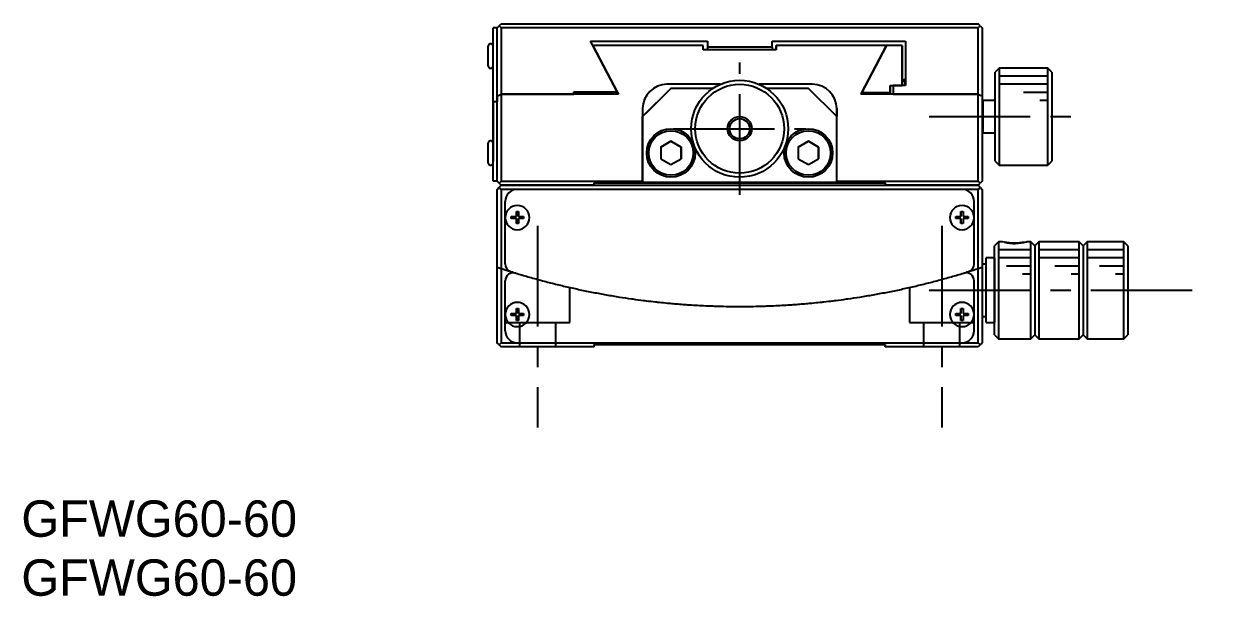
# Model space of a CAD drawing. Extents: x 80 to 393, y -8 to 241.
# Drawn here: x 87.9 to 234.9, y -7.9 to 63 of the extents above; entities that cross this region are included whole.
import ezdxf

# ---------------------------------------------------------------- set-up
doc = ezdxf.new("R2010")
doc.units = 0
doc.header["$LTSCALE"] = 10
doc.linetypes.add('CENTER', pattern=[2, 1.25, -0.25, 0.25, -0.25])
doc.linetypes.add('DASHED', pattern=[3.5, 2, -1.5])
doc.layers.get('0').update_dxf_attribs({"linetype": 'CONTINUOUS'})
doc.layers.add('CENTER', color=1, linetype='CENTER')
doc.styles.get("Standard").update_dxf_attribs({"font": 'FGP教科書体NT-M'})

msp = doc.modelspace()

# ---------------------------------------------------------------- linework, layer by layer
at = {"color": 7, "linetype": 'CONTINUOUS'}
for p, q in [((146.49967, 62.49332), (145.99967, 62.49332)), ((145.99967, 60.99332), (145.99967, 62.49332)), ((146.49967, 62.49332), (146.74967, 62.74332)), ((146.49967, 54.038625), (146.49967, 62.49332)), ((146.74967, 62.74332), (146.99967, 62.99332)), ((146.74967, 62.74332), (146.99967, 62.49332)), ((146.99967, 62.99332), (205.99967, 62.99332)), ((146.99967, 62.49332), (146.99967, 54.254685)), ((205.99967, 62.49332), (146.99967, 62.49332)), ((206.24967, 62.74332), (205.99967, 62.99332)), ((205.99967, 62.49332), (206.24967, 62.74332)), ((205.99967, 54.254685), (205.99967, 62.49332)), ((206.24967, 62.74332), (206.49967, 62.49332)), ((206.49967, 62.49332), (206.49967, 54.038625)), ((145.74967, 60.49332), (145.64967, 60.49332)), ((145.99967, 59.79332), (145.99967, 60.99332)), ((158.035569, 60.856375), (172.49967, 60.856375)), ((158.278059, 60.390306), (158.035569, 60.856375)), ((158.324729, 60.300683), (158.278059, 60.390306)), ((158.324244, 60.301614), (160.098237, 56.911635)), ((171.99967, 60.301614), (158.324244, 60.301614)), ((160.098237, 56.911635), (158.324729, 60.300683)), ((171.99967, 59.747767), (171.99967, 60.301614)), ((172.49967, 60.856375), (172.49967, 60.135365)), ((180.49967, 60.856375), (196.99967, 60.856375)), ((180.49967, 60.135365), (180.49967, 60.856375)), ((180.99967, 60.301614), (180.99967, 59.747767)), ((194.675097, 60.301614), (180.99967, 60.301614)), ((180.99967, 59.747767), (180.99967, 60.301614)), ((191.568385, 54.384563), (194.675097, 60.301614)), ((194.675097, 60.301614), (191.61514, 54.472958)), ((196.615097, 60.301614), (194.675097, 60.301614)), ((196.615097, 55.347182), (196.615097, 60.301614)), ((196.615097, 60.301614), (196.615097, 55.814547)), ((196.99967, 60.856375), (196.99967, 55.347182)), ((145.39967, 57.74332), (145.39967, 60.24332)), ((145.39967, 59.11832), (145.39967, 59.74332)), ((145.39967, 58.86832), (145.39967, 59.11832)), ((145.39967, 58.24332), (145.39967, 58.86832)), ((145.99967, 58.19332), (145.99967, 59.79332)), ((180.99967, 59.747767), (171.99967, 59.747767)), ((172.49967, 60.135365), (180.49967, 60.135365)), ((172.49967, 60.135365), (172.49967, 59.747767)), ((180.49967, 60.135365), (180.49967, 59.747767)), ((145.64967, 57.49332), (145.74967, 57.49332)), ((145.99967, 54.495145), (145.99967, 58.19332)), ((208.615097, 57.49332), (208.115097, 56.99332)), ((208.615097, 57.49332), (208.615097, 45.49332)), ((214.615097, 57.49332), (208.615097, 57.49332)), ((214.615097, 45.49332), (214.615097, 57.49332)), ((215.115097, 56.99332), (214.615097, 57.49332)), ((160.098237, 56.911635), (161.33385, 54.56817)), ((161.326465, 54.582137), (160.098237, 56.911635)), ((196.615097, 55.814547), (196.615097, 55.86332)), ((196.615097, 55.347182), (196.615097, 55.86332)), ((196.66387, 55.86332), (196.615097, 55.814547)), ((196.91387, 56.11332), (196.66387, 55.86332)), ((196.91387, 55.347182), (196.91387, 56.11332)), ((196.999651, 56.11332), (196.91387, 56.11332)), ((208.115097, 45.99332), (208.115097, 56.99332)), ((215.115097, 56.99332), (215.115097, 45.99332)), ((145.99967, 53.569494), (145.99967, 54.495145)), ((155.99967, 54.582137), (161.326465, 54.582137)), ((155.99967, 54.254685), (155.99967, 54.582137)), ((161.326465, 54.582137), (161.326465, 54.254685)), ((161.33385, 54.56817), (161.370483, 54.498895)), ((161.370483, 54.498895), (161.49967, 54.254685)), ((167.99967, 54.99332), (164.49967, 51.49332)), ((164.99967, 51.99332), (167.99967, 54.99332)), ((174.101754, 55.49332), (167.49967, 55.49332)), ((173.183045, 54.99332), (167.99967, 54.99332)), ((185.49967, 55.49332), (178.897586, 55.49332)), ((184.99967, 54.99332), (179.816295, 54.99332)), ((188.49967, 51.49332), (184.99967, 54.99332)), ((191.61514, 54.472958), (195.115097, 54.472958)), ((191.61514, 54.472958), (191.61514, 54.254685)), ((195.115097, 55.347182), (195.49967, 55.347182)), ((195.115097, 54.472958), (195.115097, 55.347182)), ((195.115097, 55.347182), (195.115097, 54.254685)), ((195.115097, 54.472958), (195.115097, 54.254685)), ((195.49967, 55.347182), (196.615097, 55.347182)), ((195.49967, 55.347182), (195.49967, 54.254685)), ((196.615097, 55.347182), (195.49967, 55.347182)), ((196.99967, 55.347182), (196.615097, 55.347182)), ((145.99967, 53.339233), (145.99967, 53.569494)), ((145.99967, 52.339233), (145.99967, 53.339233)), ((145.99967, 53.268892), (145.99967, 53.339233)), ((146.49967, 53.339233), (145.99967, 53.339233)), ((145.99967, 53.268892), (145.99967, 48.916695)), ((146.49967, 43.49332), (146.49967, 54.038625)), ((146.49967, 54.038625), (146.49967, 53.339233)), ((155.99967, 54.254685), (146.99967, 54.254685)), ((146.99967, 54.254685), (146.99967, 43.49332)), ((146.99967, 54.254685), (155.99967, 54.254685)), ((161.49967, 54.254685), (155.99967, 54.254685)), ((191.49967, 54.254685), (191.568385, 54.384563)), ((195.49967, 54.254685), (191.49967, 54.254685)), ((205.99967, 54.254685), (195.49967, 54.254685)), ((195.49967, 54.254685), (205.99967, 54.254685)), ((205.99967, 43.49332), (205.99967, 54.254685)), ((206.49967, 54.038625), (206.49967, 43.49332)), ((206.615097, 53.49332), (206.499689, 53.49332)), ((206.615097, 53.49332), (206.610097, 53.49332)), ((206.615097, 49.493315), (206.615097, 53.493325)), ((206.620097, 53.49332), (206.615097, 53.49332)), ((208.115097, 53.49332), (206.615097, 53.49332)), ((145.99967, 44.99332), (145.99967, 52.339233)), ((164.49967, 52.49332), (164.49967, 51.49332)), ((164.99967, 51.99332), (164.49967, 51.49332)), ((164.49967, 43.49332), (164.49967, 51.49332)), ((164.49967, 51.49332), (164.49967, 43.49332)), ((188.49967, 51.49332), (188.49967, 52.49332)), ((188.49967, 52.49332), (188.49967, 51.49332)), ((188.49967, 43.49332), (188.49967, 51.49332)), ((188.49967, 43.49332), (188.49967, 51.49332)), ((145.99967, 48.916695), (145.99967, 48.741546)), ((145.99967, 48.741546), (145.99967, 48.584718)), ((145.99967, 48.584718), (145.99967, 48.446248)), ((206.499689, 49.49332), (206.615097, 49.49332)), ((206.610097, 49.49332), (206.615097, 49.49332)), ((206.615097, 49.49332), (206.620097, 49.49332)), ((206.615097, 49.49332), (208.115097, 49.49332)), ((145.39967, 45.74332), (145.39967, 48.24332)), ((145.39967, 47.11832), (145.39967, 47.74332)), ((145.39967, 46.86832), (145.39967, 47.11832)), ((145.74967, 48.49332), (145.64967, 48.49332)), ((145.99967, 48.446248), (145.99967, 48.326173)), ((145.99967, 48.326173), (145.99967, 48.22452)), ((145.99967, 48.22452), (145.99967, 48.141315)), ((145.99967, 48.141315), (145.99967, 48.07658)), ((145.99967, 48.07658), (145.99967, 48.030328)), ((145.99967, 48.04332), (145.99967, 47.99332)), ((145.99967, 48.04332), (145.99967, 45.94332)), ((145.99967, 48.030328), (145.99967, 48.002573)), ((167.99967, 48.436696), (166.74967, 47.715008)), ((166.74967, 47.715008), (167.99967, 48.436696)), ((166.74967, 47.715008), (166.74967, 46.271632)), ((169.24967, 47.715008), (167.99967, 48.436696)), ((167.99967, 48.436696), (169.24967, 47.715008)), ((169.24967, 46.271632), (169.24967, 47.715008)), ((169.24967, 47.715008), (169.24967, 46.271632)), ((184.99967, 48.436696), (183.74967, 47.715008)), ((183.74967, 47.715008), (184.99967, 48.436696)), ((183.74967, 47.715008), (183.74967, 46.271632)), ((186.24967, 47.715008), (184.99967, 48.436696)), ((184.99967, 48.436696), (186.24967, 47.715008)), ((186.24967, 46.271632), (186.24967, 47.715008)), ((186.24967, 47.715008), (186.24967, 46.271632)), ((145.39967, 46.24332), (145.39967, 46.86832)), ((145.99967, 45.99332), (145.99967, 45.94332)), ((145.99967, 45.99332), (145.99967, 45.94332)), ((145.99967, 45.99332), (145.99967, 45.94332)), ((145.99967, 44.99332), (145.99967, 45.74332)), ((166.74967, 46.271632), (167.99967, 45.549944)), ((167.99967, 45.549944), (169.24967, 46.271632)), ((183.74967, 46.271632), (184.99967, 45.549944)), ((184.99967, 45.549944), (186.24967, 46.271632)), ((208.115097, 45.99332), (208.615097, 45.49332)), ((214.615097, 45.49332), (215.115097, 45.99332)), ((145.64967, 45.49332), (145.74967, 45.49332)), ((145.99967, 43.49332), (145.99967, 44.99332)), ((145.99967, 43.49332), (145.99967, 44.99332)), ((208.615097, 45.49332), (214.615097, 45.49332)), ((146.49967, 43.49332), (145.99967, 43.49332)), ((146.74967, 43.24332), (146.49967, 43.49332)), ((146.49967, 43.49332), (146.74967, 43.24332)), ((146.49967, 42.49332), (146.74967, 42.74332)), ((146.69967, 43.29332), (146.99967, 42.99332)), ((146.99967, 42.99332), (146.69967, 43.29332)), ((146.99967, 43.49332), (146.74967, 43.24332)), ((146.74967, 43.24332), (146.99967, 42.99332)), ((146.74967, 43.24332), (146.99967, 42.99332)), ((146.99967, 42.99332), (146.74967, 42.74332)), ((146.74967, 42.74332), (146.99967, 42.49332)), ((146.99967, 43.49332), (164.49967, 43.49332)), ((158.49967, 42.99332), (146.99967, 42.99332)), ((146.99967, 42.99332), (158.49967, 42.99332)), ((158.49967, 43.29332), (164.49967, 43.29332)), ((158.49967, 42.99332), (158.49967, 43.29332)), ((158.49967, 42.99332), (194.49967, 42.99332)), ((164.49967, 43.39332), (164.49967, 43.49332)), ((164.49967, 43.39332), (188.49967, 43.39332)), ((164.49967, 43.39332), (164.49967, 43.29332)), ((164.49967, 43.29332), (188.49967, 43.29332)), ((188.49967, 43.39332), (188.49967, 43.49332)), ((188.49967, 43.49332), (205.99967, 43.49332)), ((188.49967, 43.39332), (188.49967, 43.29332)), ((188.49967, 43.29332), (188.49967, 43.39332)), ((188.49967, 43.29332), (194.49967, 43.29332)), ((194.49967, 43.29332), (194.49967, 42.99332)), ((194.49967, 43.29332), (194.49967, 42.99332)), ((205.99967, 42.99332), (194.49967, 42.99332)), ((194.49967, 42.99332), (205.99967, 42.99332)), ((206.24967, 43.24332), (205.99967, 43.49332)), ((205.99967, 42.99332), (206.24967, 43.24332)), ((206.24967, 42.74332), (205.99967, 42.99332)), ((205.99967, 42.49332), (206.24967, 42.74332)), ((206.49967, 43.49332), (206.24967, 43.24332)), ((206.24967, 42.74332), (206.49967, 42.49332)), ((146.49967, 32.854538), (146.49967, 42.49332)), ((146.99967, 42.49332), (146.99967, 32.689666)), ((148.99967, 42.49332), (146.99967, 42.49332)), ((203.99967, 42.49332), (148.99967, 42.49332)), ((205.99967, 42.49332), (203.99967, 42.49332)), ((205.99967, 32.689666), (205.99967, 42.49332)), ((206.49967, 42.49332), (206.49967, 32.854538)), ((147.49967, 38.99332), (147.49967, 40.99332)), ((148.87467, 39.74332), (149.12467, 39.74332)), ((148.87467, 39.11832), (148.87467, 39.74332)), ((148.87467, 39.74332), (148.87467, 39.11832)), ((149.12467, 39.74332), (149.12467, 39.11832)), ((203.87467, 39.74332), (204.12467, 39.74332)), ((203.87467, 39.11832), (203.87467, 39.74332)), ((203.87467, 39.74332), (203.87467, 39.11832)), ((204.12467, 39.74332), (204.12467, 39.11832)), ((205.49967, 38.99332), (205.49967, 40.99332)), ((147.49967, 33.260383), (147.49967, 38.99332)), ((148.24967, 39.11832), (148.87467, 39.11832)), ((148.24967, 38.86832), (148.24967, 39.11832)), ((148.24967, 39.11832), (148.24967, 38.86832)), ((148.87467, 38.86832), (148.24967, 38.86832)), ((148.87467, 38.24332), (148.87467, 38.86832)), ((148.87467, 38.86832), (148.87467, 38.24332)), ((149.12467, 38.24332), (148.87467, 38.24332)), ((149.12467, 39.11832), (149.74967, 39.11832)), ((149.74967, 38.86832), (149.12467, 38.86832)), ((149.12467, 38.86832), (149.12467, 38.24332)), ((149.74967, 39.11832), (149.74967, 38.86832)), ((203.24967, 39.11832), (203.87467, 39.11832)), ((203.24967, 38.86832), (203.24967, 39.11832)), ((203.24967, 39.11832), (203.24967, 38.86832)), ((203.87467, 38.86832), (203.24967, 38.86832)), ((203.87467, 38.24332), (203.87467, 38.86832)), ((203.87467, 38.86832), (203.87467, 38.24332)), ((204.12467, 38.24332), (203.87467, 38.24332)), ((204.12467, 39.11832), (204.74967, 39.11832)), ((204.74967, 38.86832), (204.12467, 38.86832)), ((204.12467, 38.86832), (204.12467, 38.24332)), ((204.74967, 39.11832), (204.74967, 38.86832)), ((205.49967, 33.260383), (205.49967, 38.99332)), ((208.49967, 35.99332), (207.99967, 35.49332)), ((207.99967, 24.49332), (207.99967, 35.49332)), ((207.99967, 33.99332), (207.99967, 35.49332)), ((208.999675, 35.99332), (208.49967, 35.99332)), ((208.49967, 35.99332), (208.49967, 23.99332)), ((212.49967, 35.99332), (211.999665, 35.99332)), ((212.99967, 35.49332), (212.49967, 35.99332)), ((212.49967, 23.99332), (212.49967, 35.99332)), ((213.49967, 35.99332), (212.99967, 35.49332)), ((212.99967, 35.49332), (212.99967, 24.49332)), ((218.49967, 35.99332), (213.49967, 35.99332)), ((213.49967, 35.99332), (213.49967, 23.99332)), ((218.99967, 35.49332), (218.49967, 35.99332)), ((218.49967, 23.99332), (218.49967, 35.99332)), ((219.49967, 35.99332), (218.99967, 35.49332)), ((218.99967, 35.49332), (218.99967, 24.49332)), ((223.99967, 35.99332), (219.49967, 35.99332)), ((219.49967, 35.99332), (219.49967, 23.99332)), ((224.49967, 35.49332), (223.99967, 35.99332)), ((223.99967, 23.99332), (223.99967, 35.99332)), ((224.49967, 35.49332), (224.49967, 24.49332)), ((206.99967, 25.99332), (206.99967, 33.99332)), ((206.99967, 33.24332), (206.99967, 33.99332)), ((207.99967, 33.99332), (206.99967, 33.99332)), ((207.99967, 31.99332), (207.99967, 33.99332)), ((207.99967, 33.99332), (207.99967, 25.99332)), ((146.49967, 23.49332), (146.49967, 32.854538)), ((146.49967, 32.49332), (146.49967, 32.854538)), ((146.49967, 31.49332), (146.49967, 32.49332)), ((146.99967, 32.689666), (146.99967, 23.49332)), ((205.99967, 23.49332), (205.99967, 32.689666)), ((206.99967, 33.24332), (206.49967, 33.24332)), ((206.49967, 32.854538), (206.49967, 23.49332)), ((146.49967, 23.49332), (146.49967, 31.49332)), ((147.49967, 26.99332), (147.49967, 31.167398)), ((147.49967, 26.99332), (147.49967, 31.167398)), ((205.49967, 26.99332), (205.49967, 31.167398)), ((207.99967, 25.99332), (207.99967, 27.99332)), ((147.49967, 24.99332), (147.49967, 26.99332)), ((147.49967, 24.99332), (147.49967, 26.99332)), ((148.24967, 27.11832), (148.87467, 27.11832)), ((148.24967, 26.86832), (148.24967, 27.11832)), ((148.24967, 27.11832), (148.24967, 26.86832)), ((148.87467, 26.86832), (148.24967, 26.86832)), ((148.87467, 27.74332), (149.12467, 27.74332)), ((148.87467, 27.11832), (148.87467, 27.74332)), ((148.87467, 27.74332), (148.87467, 27.11832)), ((148.87467, 26.24332), (148.87467, 26.86832)), ((148.87467, 26.86832), (148.87467, 26.24332)), ((149.12467, 27.74332), (149.12467, 27.11832)), ((149.12467, 27.11832), (149.74967, 27.11832)), ((149.74967, 26.86832), (149.12467, 26.86832)), ((149.12467, 26.86832), (149.12467, 26.24332)), ((149.74967, 27.11832), (149.74967, 26.86832)), ((203.24967, 27.11832), (203.87467, 27.11832)), ((203.24967, 26.86832), (203.24967, 27.11832)), ((203.24967, 27.11832), (203.24967, 26.86832)), ((203.87467, 26.86832), (203.24967, 26.86832)), ((203.87467, 27.74332), (204.12467, 27.74332)), ((203.87467, 27.11832), (203.87467, 27.74332)), ((203.87467, 27.74332), (203.87467, 27.11832)), ((203.87467, 26.24332), (203.87467, 26.86832)), ((203.87467, 26.86832), (203.87467, 26.24332)), ((204.12467, 27.74332), (204.12467, 27.11832)), ((204.12467, 27.11832), (204.74967, 27.11832)), ((204.74967, 26.86832), (204.12467, 26.86832)), ((204.12467, 26.86832), (204.12467, 26.24332)), ((204.74967, 27.11832), (204.74967, 26.86832)), ((205.49967, 24.99332), (205.49967, 26.99332)), ((206.49967, 26.74332), (206.99967, 26.74332)), ((206.99967, 25.99332), (206.99967, 26.74332)), ((149.12467, 26.24332), (148.87467, 26.24332)), ((204.12467, 26.24332), (203.87467, 26.24332)), ((206.99967, 25.99332), (207.99967, 25.99332)), ((207.99967, 24.49332), (207.99967, 25.99332)), ((207.99967, 24.49332), (208.49967, 23.99332)), ((208.49967, 23.99332), (212.49967, 23.99332)), ((212.49967, 23.99332), (212.99967, 24.49332)), ((212.99967, 24.49332), (213.49967, 23.99332)), ((213.49967, 23.99332), (218.49967, 23.99332)), ((218.49967, 23.99332), (218.99967, 24.49332)), ((218.99967, 24.49332), (219.49967, 23.99332)), ((219.49967, 23.99332), (223.99967, 23.99332)), ((223.99967, 23.99332), (224.49967, 24.49332)), ((146.49967, 23.39332), (146.49967, 23.49332)), ((146.74967, 23.24332), (146.49967, 23.49332)), ((146.59967, 23.39332), (146.49967, 23.49332)), ((146.59967, 23.39332), (146.49967, 23.39332)), ((146.69967, 23.29332), (146.59967, 23.39332)), ((146.69967, 23.29332), (146.99967, 22.99332)), ((146.99967, 23.49332), (146.74967, 23.24332)), ((146.74967, 23.24332), (146.99967, 22.99332)), ((146.99967, 23.49332), (148.99967, 23.49332)), ((158.49967, 22.99332), (146.99967, 22.99332)), ((148.99967, 23.49332), (203.99967, 23.49332)), ((158.49967, 23.29332), (194.49967, 23.29332)), ((158.49967, 22.99332), (158.49967, 23.29332)), ((194.49967, 23.29332), (194.49967, 22.99332)), ((194.49967, 22.99332), (194.49967, 23.29332)), ((205.99967, 22.99332), (194.49967, 22.99332)), ((203.99967, 23.49332), (205.99967, 23.49332)), ((206.24967, 23.24332), (205.99967, 23.49332)), ((206.24967, 23.24332), (205.99967, 22.99332)), ((206.49967, 23.49332), (206.24967, 23.24332)), ((206.39967, 23.39332), (206.49967, 23.39332)), ((206.49967, 23.39332), (206.49967, 23.49332))]:
    msp.add_line(p, q, dxfattribs=at)
at = {"color": 3, "linetype": 'CONTINUOUS'}
for p, q in [((214.615097, 56.49332), (208.615097, 56.49332)), ((214.615097, 55.49332), (208.615097, 55.49332)), ((214.615097, 54.49332), (211.615097, 54.49332)), ((214.615097, 53.49332), (213.615097, 53.49332)), ((209.237883, 35.938244), (208.999675, 35.99332)), ((212.49967, 34.99332), (208.49967, 34.99332)), ((212.49967, 33.99332), (208.49967, 33.99332)), ((218.49967, 34.99332), (213.49967, 34.99332)), ((218.49967, 33.99332), (213.49967, 33.99332)), ((223.99967, 34.99332), (219.49967, 34.99332)), ((223.99967, 33.99332), (219.49967, 33.99332)), ((212.49967, 32.99332), (209.49967, 32.99332)), ((218.49967, 32.99332), (215.49967, 32.99332)), ((223.99967, 32.99332), (220.99967, 32.99332)), ((212.49967, 31.99332), (211.49967, 31.99332)), ((218.49967, 31.99332), (217.49967, 31.99332)), ((223.99967, 31.99332), (222.99967, 31.99332))]:
    msp.add_line(p, q, dxfattribs=at)
at = {"color": 3, "linetype": 'DASHED'}
for p, q in [((155.49967, 25.99332), (155.49967, 30.343442)), ((197.49967, 30.343629), (197.49967, 25.99332)), ((147.49967, 25.99332), (155.49967, 25.99332)), ((149.24967, 25.99332), (149.24967, 22.99332)), ((153.74967, 22.99332), (153.74967, 25.99332)), ((197.49967, 25.99332), (205.49967, 25.99332)), ((199.24967, 25.99332), (199.24967, 22.99332)), ((203.74967, 22.99332), (203.74967, 25.99332))]:
    msp.add_line(p, q, dxfattribs=at)
at = {"color": 7, "linetype": 'CONTINUOUS'}
for centre, radius in [((176.49967, 49.99332), 6), ((176.49967, 49.99332), 5.5), ((167.99967, 46.99332), 3), ((176.49967, 49.99332), 1.25), ((184.99967, 46.99332), 3), ((167.99967, 46.99332), 2.75), ((184.99967, 46.99332), 2.75)]:
    msp.add_circle(centre, radius, dxfattribs=at)
at = {"color": 3, "linetype": 'CONTINUOUS'}
msp.add_circle((176.49967, 49.99332), 1.5, dxfattribs=at)
at = {"color": 7, "linetype": 'CONTINUOUS'}
for centre, radius, start, end in [((145.64967, 60.24332), 0.25, 90, 180), ((145.74967, 60.24332), 0.25, 0, 90), ((145.64967, 57.74332), 0.25, 180, 270), ((145.74967, 57.74332), 0.25, 270, 0), ((167.49967, 52.49332), 3, 90, 180), ((185.49967, 52.49332), 3, 0, 90), ((116.99967, 122.99332), 75, 293.162069, 293.578178), ((116.99967, 122.99332), 75, 293.162069, 293.578178), ((235.99967, 122.99332), 75, 246.421822, 246.837931), ((235.99967, 122.99332), 75, 246.421822, 246.837931), ((145.64967, 48.24332), 0.25, 90, 180), ((145.74967, 48.24332), 0.25, 0, 90), ((145.64967, 45.74332), 0.25, 180, 270), ((145.74967, 45.74332), 0.25, 270, 0), ((148.99967, 40.99332), 1.5, 90, 180), ((203.99967, 40.99332), 1.5, 0, 90), ((148.99967, 38.99332), 1.5, 90, 0), ((148.99967, 38.99332), 1.5, 0, 90), ((203.99967, 38.99332), 1.5, 90, 0), ((203.99967, 38.99332), 1.5, 0, 90), ((210.49967, 41.861796), 6.000126, 257.975557, 282.024443), ((176.49967, 122.99332), 95, 251.59152, 251.909048), ((176.49967, 122.99332), 95, 251.59152, 251.909048), ((176.49967, 122.99332), 95, 251.909048, 252.670144), ((176.49967, 122.99332), 95, 251.909048, 252.670144), ((148.49967, 33.260383), 1, 180, 252.670144), ((204.49967, 33.260383), 1, 287.329856, 0), ((176.49967, 122.99332), 95, 287.329856, 288.090952), ((176.49967, 122.99332), 95, 287.329856, 288.090952), ((176.49967, 122.99332), 95, 288.090952, 288.40848), ((176.49967, 122.99332), 95, 288.090952, 288.40848), ((148.49967, 31.167398), 1, 73.042237, 180), ((176.49967, 122.99332), 95, 252.670144, 253.042237), ((176.49967, 122.99332), 95, 253.042237, 254), ((176.49967, 122.99332), 95, 253.042237, 254), ((176.49967, 122.99332), 95, 254, 255), ((176.49967, 122.99332), 95, 254, 255), ((176.49967, 122.99332), 95, 255, 256), ((176.49967, 122.99332), 95, 255, 256), ((176.49967, 122.99332), 95, 284, 285), ((176.49967, 122.99332), 95, 284, 285), ((176.49967, 122.99332), 95, 285, 286), ((176.49967, 122.99332), 95, 285, 286), ((176.49967, 122.99332), 95, 286, 286.957763), ((176.49967, 122.99332), 95, 286, 286.957763), ((176.49967, 122.99332), 95, 286.957763, 287.329856), ((204.49967, 31.167398), 1, 0, 106.957763), ((176.49967, 122.99332), 95, 256, 257), ((176.49967, 122.99332), 95, 256, 257), ((176.49967, 122.99332), 95, 257, 258), ((176.49967, 122.99332), 95, 257, 258), ((176.49967, 122.99332), 95, 258, 259), ((176.49967, 122.99332), 95, 258, 259), ((176.49967, 122.99332), 95, 259, 260), ((176.49967, 122.99332), 95, 259, 260), ((176.49967, 122.99332), 95, 260, 261), ((176.49967, 122.99332), 95, 260, 261), ((176.49967, 122.99332), 95, 279, 280), ((176.49967, 122.99332), 95, 279, 280), ((176.49967, 122.99332), 95, 280, 281), ((176.49967, 122.99332), 95, 280, 281), ((176.49967, 122.99332), 95, 281, 282), ((176.49967, 122.99332), 95, 281, 282), ((176.49967, 122.99332), 95, 282, 283), ((176.49967, 122.99332), 95, 282, 283), ((176.49967, 122.99332), 95, 283, 284), ((176.49967, 122.99332), 95, 283, 284), ((148.99967, 26.99332), 1.5, 90, 0), ((148.99967, 26.99332), 1.5, 0, 90), ((176.49967, 122.99332), 95, 261, 261.9), ((176.49967, 122.99332), 95, 261, 261.9), ((176.49967, 122.99332), 95, 261.9, 262), ((176.49967, 122.99332), 95, 261.9, 262), ((176.49967, 122.99332), 95, 262, 262.8), ((176.49967, 122.99332), 95, 262, 262.8), ((176.49967, 122.99332), 95, 262.8, 263), ((176.49967, 122.99332), 95, 262.8, 263), ((176.49967, 122.99332), 95, 263, 263.7), ((176.49967, 122.99332), 95, 263, 263.7), ((176.49967, 122.99332), 95, 263.7, 264), ((176.49967, 122.99332), 95, 263.7, 264), ((176.49967, 122.99332), 95, 264, 264.6), ((176.49967, 122.99332), 95, 264, 264.6), ((176.49967, 122.99332), 95, 264.6, 265), ((176.49967, 122.99332), 95, 264.6, 265), ((176.49967, 122.99332), 95, 265, 265.5), ((176.49967, 122.99332), 95, 265, 265.5), ((176.49967, 122.99332), 95, 265.5, 266), ((176.49967, 122.99332), 95, 265.5, 266), ((176.49967, 122.99332), 95, 266, 266.4), ((176.49967, 122.99332), 95, 266, 266.4), ((176.49967, 122.99332), 95, 266.4, 267), ((176.49967, 122.99332), 95, 266.4, 267), ((176.49967, 122.99332), 95, 267, 267.3), ((176.49967, 122.99332), 95, 267, 267.3), ((176.49967, 122.99332), 95, 267.3, 268), ((176.49967, 122.99332), 95, 267.3, 268), ((176.49967, 122.99332), 95, 268, 268.2), ((176.49967, 122.99332), 95, 268, 268.2), ((176.49967, 122.99332), 95, 268.2, 269), ((176.49967, 122.99332), 95, 268.2, 269), ((176.49967, 122.99332), 95, 269, 269.1), ((176.49967, 122.99332), 95, 269, 269.1), ((176.49967, 122.99332), 95, 269.1, 270), ((176.49967, 122.99332), 95, 269.1, 270), ((176.49967, 122.99332), 95, 270, 270.9), ((176.49967, 122.99332), 95, 270, 270.9), ((176.49967, 122.99332), 95, 270.9, 271), ((176.49967, 122.99332), 95, 270.9, 271), ((176.49967, 122.99332), 95, 271, 271.8), ((176.49967, 122.99332), 95, 271, 271.8), ((176.49967, 122.99332), 95, 271.8, 272), ((176.49967, 122.99332), 95, 271.8, 272), ((176.49967, 122.99332), 95, 272, 272.7), ((176.49967, 122.99332), 95, 272, 272.7), ((176.49967, 122.99332), 95, 272.7, 273), ((176.49967, 122.99332), 95, 272.7, 273), ((176.49967, 122.99332), 95, 273, 273.6), ((176.49967, 122.99332), 95, 273, 273.6), ((176.49967, 122.99332), 95, 273.6, 274), ((176.49967, 122.99332), 95, 273.6, 274), ((176.49967, 122.99332), 95, 274, 274.5), ((176.49967, 122.99332), 95, 274, 274.5), ((176.49967, 122.99332), 95, 274.5, 275), ((176.49967, 122.99332), 95, 274.5, 275), ((176.49967, 122.99332), 95, 275, 275.4), ((176.49967, 122.99332), 95, 275, 275.4), ((176.49967, 122.99332), 95, 275.4, 276), ((176.49967, 122.99332), 95, 275.4, 276), ((176.49967, 122.99332), 95, 276, 276.3), ((176.49967, 122.99332), 95, 276, 276.3), ((176.49967, 122.99332), 95, 276.3, 277), ((176.49967, 122.99332), 95, 276.3, 277), ((176.49967, 122.99332), 95, 277, 277.2), ((176.49967, 122.99332), 95, 277, 277.2), ((176.49967, 122.99332), 95, 277.2, 278), ((176.49967, 122.99332), 95, 277.2, 278), ((176.49967, 122.99332), 95, 278, 278.1), ((176.49967, 122.99332), 95, 278, 278.1), ((176.49967, 122.99332), 95, 278.1, 279), ((176.49967, 122.99332), 95, 278.1, 279), ((203.99967, 26.99332), 1.5, 90, 0), ((203.99967, 26.99332), 1.5, 0, 90), ((148.99967, 24.99332), 1.5, 180, 270), ((203.99967, 24.99332), 1.5, 270, 0)]:
    msp.add_arc(centre, radius, start, end, dxfattribs=at)
at = {"color": 3, "linetype": 'CONTINUOUS'}
msp.add_arc((210.502828, 41.779896), 5.977038, 257.781866, 284.503034, dxfattribs=at)
at = {"layer": 'CENTER', "color": 1, "linetype": 'CENTER'}
for p, q in [((176.49967, 41.79332), (176.49967, 58.19332)), ((199.94967, 51.49332), (219.94967, 51.49332)), ((168.29967, 49.99332), (184.69967, 49.99332)), ((151.49967, 37.99332), (151.49967, 12.99332)), ((201.49967, 37.99332), (201.49967, 12.99332)), ((199.94967, 29.99332), (234.94967, 29.99332))]:
    msp.add_line(p, q, dxfattribs=at)

# ---------------------------------------------------------------- texts
at = {"color": 7}
for p in [(87.645097, -0.521696), (87.645097, -7.820131)]:
    msp.add_text('GFWG60-60', height=4.5, dxfattribs=at).set_placement(p)

doc.saveas('drawing.dxf')
